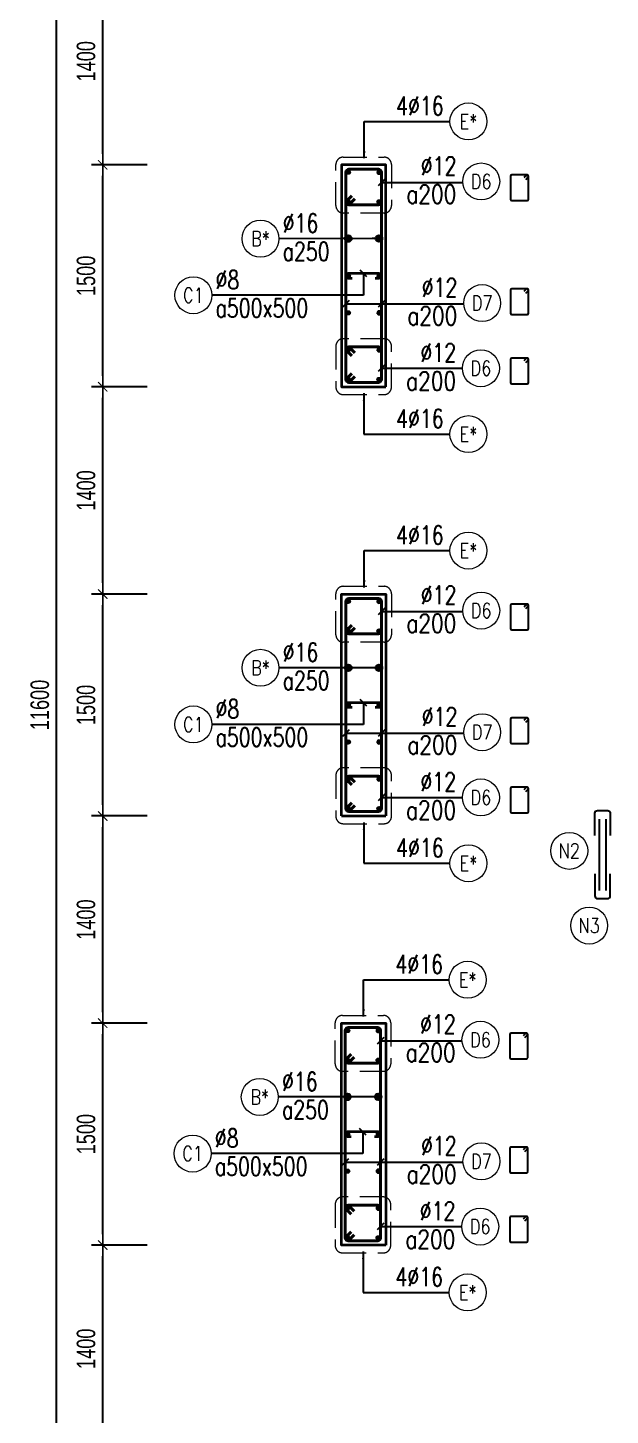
# Model space of a CAD drawing. Header units: millimetres. Extents: x 738475 to 1279438, y -34239 to 156422.
# Drawn here: x 1105555 to 1109495, y 98999 to 108375 of the extents above; entities that cross this region are included whole.
import ezdxf
from ezdxf.enums import TextEntityAlignment as Align

# ---------------------------------------------------------------- set-up
doc = ezdxf.new("R2010")
doc.units = ezdxf.units.MM
doc.header["$MEASUREMENT"] = 0
doc.linetypes.add('HIDDEN', pattern=[9.525, 6.35, -3.175])
doc.linetypes.add('HIDDEN2', pattern=[4.7625, 3.175, -1.5875])
doc.layers.get('0').update_dxf_attribs({"lineweight": 20})
doc.layers.get('Defpoints').update_dxf_attribs({"color": 151, "lineweight": 9})
doc.layers.add('Hidden', color=9, linetype='HIDDEN')
doc.layers.add('Ligature', color=1, linetype='Continuous')
for name, color, linetype, lineweight in [('KC-LEADER', 153, 'Continuous', 18), ('KC-THEP', 6, 'Continuous', 40), ('NDC_S_DIM', 1, 'Continuous', 15), ('NDC_S_HIDDEN', 8, 'HIDDEN2', 13), ('NDC_S_LEADER', 1, 'Continuous', 15), ('NDC_S_REBAR', 4, 'Continuous', 35), ('NDC_S_STIRRUP', 4, 'Continuous', 40), ('NDC_S_VN TEXT', 7, 'Continuous', 20), ('NDC_S_WALL', 6, 'Continuous', 35), ('OF_Core wall_1.2(B1-19F)$0$NDC_S_WALL', 6, 'Continuous', 35)]:
    doc.layers.add(name, color=color, linetype=linetype, lineweight=lineweight)
doc.styles.add('NDC_ARIAL', font='arial.ttf', dxfattribs={"width": 0.85})
doc.styles.add('NDC_DIM', font='', dxfattribs={"width": 0.75})
doc.styles.add('NDC_EN TXT', font='romans.shx', dxfattribs={"width": 0.8})
doc.styles.get('NDC_DIM').set_extended_font_data('Dotum')
doc.dimstyles.new('NDC_1-50', dxfattribs={"dimscale": 50, "dimtxt": 2.5, "dimasz": 1, "dimexe": 1.5, "dimexo": 0, "dimgap": 0.8, "dimtad": 1, "dimdec": 0, "dimdsep": 46, "dimtxsty": 'NDC_ARIAL', "dimblk": 'DIMMARK', "dimcen": 49999.938995, "dimdle": 1.5, "dimclrd": 1, "dimclre": 1, "dimclrt": 3, "dimadec": 0, "dimazin": 0, "dimtfac": 1, "dimtdec": 0, "dimtix": 1, "dimtmove": 2, "dimatfit": 3, "dimfxl": 1, "dimarcsym": 0})
doc.dimstyles.new('NDC_dim_30', dxfattribs={"dimscale": 30, "dimtxt": 2.5, "dimasz": 1.5, "dimexe": 1.5, "dimexo": 2.5, "dimgap": 1, "dimtad": 1, "dimdec": 0, "dimzin": 0, "dimdsep": 46, "dimtxsty": 'NDC_DIM', "dimblk": 'DIMMARK', "dimcen": 0.09, "dimdle": 1.2, "dimclrd": 1, "dimclre": 1, "dimclrt": 3, "dimadec": 0, "dimazin": 0, "dimtfac": 1, "dimtdec": 0, "dimtix": 1, "dimtofl": 0, "dimtmove": 0, "dimatfit": 3, "dimfxl": 6, "dimfxlon": 1, "dimtolj": 1, "dimtzin": 0, "dimarcsym": 0})
doc.dimstyles.new('NDC_dim_50', dxfattribs={"dimscale": 50, "dimtxt": 2.5, "dimasz": 1.5, "dimexe": 1.5, "dimexo": 2.5, "dimgap": 1, "dimtad": 1, "dimdec": 0, "dimzin": 0, "dimdsep": 46, "dimtxsty": 'NDC_DIM', "dimblk": 'DIMMARK', "dimcen": 0.09, "dimdle": 1.2, "dimclrd": 1, "dimclre": 1, "dimclrt": 3, "dimadec": 0, "dimazin": 0, "dimtfac": 1, "dimtdec": 0, "dimtix": 1, "dimtofl": 0, "dimtmove": 0, "dimatfit": 3, "dimfxl": 6, "dimfxlon": 1, "dimtolj": 1, "dimtzin": 0, "dimarcsym": 0})

# ---------------------------------------------------------------- blocks, each defined once
blk = doc.blocks.new('A$C7BC65A55')
at = {"layer": 'Ligature'}
for p, q in [((-15.2, 372, 0), (-15.2, 38.5, 0)), ((15.2, 372, 0), (15.2, 38.5, 0))]:
    blk.add_line(p, q, dxfattribs=at)
for points in [[(-36.2, 296.5), (-36.2, 400.9, -0.414214), (-24, 413.1), (24, 413.1, -0.414214), (36.2, 400.9), (36.2, 296.5)], [(-36.2, 116.5), (-36.2, 12.2, 0.414214), (-24, 0), (24, 0, 0.414214), (36.2, 12.2), (36.2, 116.5)]]:
    blk.add_lwpolyline(points, format="xyb", dxfattribs=at)
blk = doc.blocks.new('THEP')
at = {"layer": 'KC-LEADER', "color": 6}
blk.add_circle((0, 0), 14, dxfattribs=at)
at = {"layer": 'KC-THEP'}
for p, q in [((-14, 0), (14, 0)), ((9.9, 9.9), (-9.9, -9.9)), ((-9.9, 9.9), (9.9, -9.9)), ((0, 14), (0, -14))]:
    blk.add_line(p, q, dxfattribs=at)
blk = doc.blocks.new('DIMMARK')
at = {"layer": 'NDC_S_DIM', "color": 1}
blk.add_line((-1.5, 0), (1, 0), dxfattribs=at)
at = {"layer": 'NDC_S_DIM', "color": 2, "const_width": 0.1}
blk.add_lwpolyline([(-0.42, -0.42), (0.42, 0.42)], dxfattribs=at)
blk = doc.blocks.new('*U9')
blk.add_circle((2.5, 0), 2.5)
at = {"layer": 'NDC_S_VN TEXT', "color": 3, "style": 'NDC_EN TXT', "width": 0.75}
blk.add_attdef('DK2', text='', height=2.5, dxfattribs=at).set_placement((-0.85, 0.85), align=Align.RIGHT)
at = {"layer": 'NDC_S_VN TEXT', "color": 7, "style": 'NDC_EN TXT', "width": 0.8}
blk.add_attdef('SH3', text='', height=2, dxfattribs=at).set_placement((2.5, 0), align=Align.MIDDLE)
blk = doc.blocks.new('*U10')
blk.add_circle((2.5, 0), 2.5)
at = {"layer": 'NDC_S_VN TEXT', "color": 3, "style": 'NDC_EN TXT'}
for tag, width, p in [('DK2', 0.75, (-0.85, 0.85)), ('KC2', 0.8, (-0.85, -2.97))]:
    blk.add_attdef(tag, text='', height=2.5, dxfattribs=dict(at, width=width)).set_placement(p, align=Align.RIGHT)
at = {"layer": 'NDC_S_VN TEXT', "color": 7, "style": 'NDC_EN TXT', "width": 0.8}
blk.add_attdef('SH3', text='', height=2, dxfattribs=at).set_placement((2.5, 0), align=Align.MIDDLE)
blk = doc.blocks.new('*U11')
blk.add_circle((-2.5, 0), 2.5)
at = {"layer": 'NDC_S_VN TEXT', "color": 3, "style": 'NDC_EN TXT', "width": 0.75}
for tag, p in [('DK1', (0.5, 0.85)), ('KC1', (0.5, -2.97))]:
    blk.add_attdef(tag, p, '', height=2.5, dxfattribs=at)
at = {"layer": 'NDC_S_VN TEXT', "color": 7, "style": 'NDC_EN TXT', "width": 0.8}
blk.add_attdef('SH2', text='', height=2, dxfattribs=at).set_placement((-2.5, 0), align=Align.MIDDLE)
blk = doc.blocks.new('*D1441')
at = {"layer": 'Defpoints', "color": 0, "ltscale": 200, "transparency": 16777216}
for p in [(1105749.5, 109598.4), (1107790.6, 109598.4), (1107790.7, 97998.6)]:
    blk.add_point(p, dxfattribs=at)
at = {"layer": 'NDC_S_DIM', "color": 1, "lineweight": -2, "ltscale": 200, "transparency": 16777216}
for p, q in [((1106049.5, 109598.4), (1105674.5, 109598.4)), ((1105749.5, 98073.6), (1105749.5, 109523.4)), ((1106049.5, 97998.6), (1105674.5, 97998.6))]:
    blk.add_line(p, q, dxfattribs=at)
at = {"layer": 'NDC_S_DIM', "color": 1, "lineweight": -2, "ltscale": 200, "transparency": 16777216, "xscale": 75, "yscale": 75, "zscale": 75}
for p, rotation in [((1105749.5, 109598.4), 90), ((1105749.5, 97998.6), 270)]:
    blk.add_blockref('DIMMARK', p, dxfattribs=dict(at, rotation=rotation))
at = {"layer": 'NDC_S_DIM', "color": 3, "ltscale": 200, "transparency": 16777216, "insert": (1105637, 103798.5), "char_height": 125, "attachment_point": 5, "rotation": 90, "style": 'NDC_DIM'}
blk.add_mtext('\\A1;11600', dxfattribs=at)
blk = doc.blocks.new('*D1463')
at = {"layer": 'Defpoints', "color": 0, "ltscale": 200, "transparency": 16777216}
for p in [(1106062.1, 100148.4), (1107732.8, 100148.4), (1107976.7, 98748.4)]:
    blk.add_point(p, dxfattribs=at)
at = {"layer": 'NDC_S_DIM', "color": 1, "lineweight": -2, "ltscale": 200, "transparency": 16777216}
for p, q in [((1106362.1, 100148.4), (1105987.1, 100148.4)), ((1106062.1, 98823.4), (1106062.1, 100073.4)), ((1106362.1, 98748.4), (1105987.1, 98748.4))]:
    blk.add_line(p, q, dxfattribs=at)
at = {"layer": 'NDC_S_DIM', "color": 1, "lineweight": -2, "ltscale": 200, "transparency": 16777216, "xscale": 75, "yscale": 75, "zscale": 75}
for p, rotation in [((1106062.1, 100148.4), 90), ((1106062.1, 98748.4), 270)]:
    blk.add_blockref('DIMMARK', p, dxfattribs=dict(at, rotation=rotation))
at = {"layer": 'NDC_S_DIM', "color": 3, "ltscale": 200, "transparency": 16777216, "insert": (1105949.6, 99448.4), "char_height": 125, "attachment_point": 5, "rotation": 90, "style": 'NDC_DIM'}
blk.add_mtext('\\A1;1400', dxfattribs=at)
blk = doc.blocks.new('*D1464')
at = {"layer": 'Defpoints', "color": 0, "ltscale": 200, "transparency": 16777216}
for p in [(1106062.1, 101648.4), (1107826.7, 101648.4), (1107732.8, 100148.4)]:
    blk.add_point(p, dxfattribs=at)
at = {"layer": 'NDC_S_DIM', "color": 1, "lineweight": -2, "ltscale": 200, "transparency": 16777216}
for p, q in [((1106362.1, 101648.4), (1105987.1, 101648.4)), ((1106062.1, 100223.4), (1106062.1, 101573.4)), ((1106362.1, 100148.4), (1105987.1, 100148.4))]:
    blk.add_line(p, q, dxfattribs=at)
at = {"layer": 'NDC_S_DIM', "color": 1, "lineweight": -2, "ltscale": 200, "transparency": 16777216, "xscale": 75, "yscale": 75, "zscale": 75}
for p, rotation in [((1106062.1, 101648.4), 90), ((1106062.1, 100148.4), 270)]:
    blk.add_blockref('DIMMARK', p, dxfattribs=dict(at, rotation=rotation))
at = {"layer": 'NDC_S_DIM', "color": 3, "ltscale": 200, "transparency": 16777216, "insert": (1105949.6, 100898.4), "char_height": 125, "attachment_point": 5, "rotation": 90, "style": 'NDC_DIM'}
blk.add_mtext('\\A1;1500', dxfattribs=at)
blk = doc.blocks.new('*D1465')
at = {"layer": 'Defpoints', "color": 0, "ltscale": 200, "transparency": 16777216}
for p in [(1106062.1, 103048.4), (1107826.7, 103048.4), (1107826.7, 101648.4)]:
    blk.add_point(p, dxfattribs=at)
at = {"layer": 'NDC_S_DIM', "color": 1, "lineweight": -2, "ltscale": 200, "transparency": 16777216}
for p, q in [((1106362.1, 103048.4), (1105987.1, 103048.4)), ((1106062.1, 101723.4), (1106062.1, 102973.4)), ((1106362.1, 101648.4), (1105987.1, 101648.4))]:
    blk.add_line(p, q, dxfattribs=at)
at = {"layer": 'NDC_S_DIM', "color": 1, "lineweight": -2, "ltscale": 200, "transparency": 16777216, "xscale": 75, "yscale": 75, "zscale": 75}
for p, rotation in [((1106062.1, 103048.4), 90), ((1106062.1, 101648.4), 270)]:
    blk.add_blockref('DIMMARK', p, dxfattribs=dict(at, rotation=rotation))
at = {"layer": 'NDC_S_DIM', "color": 3, "ltscale": 200, "transparency": 16777216, "insert": (1105949.6, 102348.4), "char_height": 125, "attachment_point": 5, "rotation": 90, "style": 'NDC_DIM'}
blk.add_mtext('\\A1;1400', dxfattribs=at)
blk = doc.blocks.new('*D1466')
at = {"layer": 'Defpoints', "color": 0, "ltscale": 200, "transparency": 16777216}
for p in [(1106062.1, 104548.4), (1107826.7, 104548.4), (1107826.7, 103048.4)]:
    blk.add_point(p, dxfattribs=at)
at = {"layer": 'NDC_S_DIM', "color": 1, "lineweight": -2, "ltscale": 200, "transparency": 16777216}
for p, q in [((1106362.1, 104548.4), (1105987.1, 104548.4)), ((1106062.1, 103123.4), (1106062.1, 104473.4)), ((1106362.1, 103048.4), (1105987.1, 103048.4))]:
    blk.add_line(p, q, dxfattribs=at)
at = {"layer": 'NDC_S_DIM', "color": 1, "lineweight": -2, "ltscale": 200, "transparency": 16777216, "xscale": 75, "yscale": 75, "zscale": 75}
for p, rotation in [((1106062.1, 104548.4), 90), ((1106062.1, 103048.4), 270)]:
    blk.add_blockref('DIMMARK', p, dxfattribs=dict(at, rotation=rotation))
at = {"layer": 'NDC_S_DIM', "color": 3, "ltscale": 200, "transparency": 16777216, "insert": (1105949.6, 103798.4), "char_height": 125, "attachment_point": 5, "rotation": 90, "style": 'NDC_DIM'}
blk.add_mtext('\\A1;1500', dxfattribs=at)
blk = doc.blocks.new('*D1467')
at = {"layer": 'Defpoints', "color": 0, "ltscale": 200, "transparency": 16777216}
for p in [(1106062.1, 105948.4), (1107826.7, 105948.4), (1107826.7, 104548.4)]:
    blk.add_point(p, dxfattribs=at)
at = {"layer": 'NDC_S_DIM', "color": 1, "lineweight": -2, "ltscale": 200, "transparency": 16777216}
for p, q in [((1106362.1, 105948.4), (1105987.1, 105948.4)), ((1106062.1, 104623.4), (1106062.1, 105873.4)), ((1106362.1, 104548.4), (1105987.1, 104548.4))]:
    blk.add_line(p, q, dxfattribs=at)
at = {"layer": 'NDC_S_DIM', "color": 1, "lineweight": -2, "ltscale": 200, "transparency": 16777216, "xscale": 75, "yscale": 75, "zscale": 75}
for p, rotation in [((1106062.1, 105948.4), 90), ((1106062.1, 104548.4), 270)]:
    blk.add_blockref('DIMMARK', p, dxfattribs=dict(at, rotation=rotation))
at = {"layer": 'NDC_S_DIM', "color": 3, "ltscale": 200, "transparency": 16777216, "insert": (1105949.6, 105248.4), "char_height": 125, "attachment_point": 5, "rotation": 90, "style": 'NDC_DIM'}
blk.add_mtext('\\A1;1400', dxfattribs=at)
blk = doc.blocks.new('*D1468')
at = {"layer": 'Defpoints', "color": 0, "ltscale": 200, "transparency": 16777216}
for p in [(1106062.1, 107448.4), (1107826.7, 107448.4), (1107826.7, 105948.4)]:
    blk.add_point(p, dxfattribs=at)
at = {"layer": 'NDC_S_DIM', "color": 1, "lineweight": -2, "ltscale": 200, "transparency": 16777216}
for p, q in [((1106362.1, 107448.4), (1105987.1, 107448.4)), ((1106062.1, 106023.4), (1106062.1, 107373.4)), ((1106362.1, 105948.4), (1105987.1, 105948.4))]:
    blk.add_line(p, q, dxfattribs=at)
at = {"layer": 'NDC_S_DIM', "color": 1, "lineweight": -2, "ltscale": 200, "transparency": 16777216, "xscale": 75, "yscale": 75, "zscale": 75}
for p, rotation in [((1106062.1, 107448.4), 90), ((1106062.1, 105948.4), 270)]:
    blk.add_blockref('DIMMARK', p, dxfattribs=dict(at, rotation=rotation))
at = {"layer": 'NDC_S_DIM', "color": 3, "ltscale": 200, "transparency": 16777216, "insert": (1105949.6, 106698.4), "char_height": 125, "attachment_point": 5, "rotation": 90, "style": 'NDC_DIM'}
blk.add_mtext('\\A1;1500', dxfattribs=at)
blk = doc.blocks.new('*D1469')
at = {"layer": 'Defpoints', "color": 0, "ltscale": 200, "transparency": 16777216}
for p in [(1106062.1, 108848.4), (1107826.7, 108848.4), (1107826.7, 107448.4)]:
    blk.add_point(p, dxfattribs=at)
at = {"layer": 'NDC_S_DIM', "color": 1, "lineweight": -2, "ltscale": 200, "transparency": 16777216}
for p, q in [((1106362.1, 108848.4), (1105987.1, 108848.4)), ((1106062.1, 107523.4), (1106062.1, 108773.4)), ((1106362.1, 107448.4), (1105987.1, 107448.4))]:
    blk.add_line(p, q, dxfattribs=at)
at = {"layer": 'NDC_S_DIM', "color": 1, "lineweight": -2, "ltscale": 200, "transparency": 16777216, "xscale": 75, "yscale": 75, "zscale": 75}
for p, rotation in [((1106062.1, 108848.4), 90), ((1106062.1, 107448.4), 270)]:
    blk.add_blockref('DIMMARK', p, dxfattribs=dict(at, rotation=rotation))
at = {"layer": 'NDC_S_DIM', "color": 3, "ltscale": 200, "transparency": 16777216, "insert": (1105949.6, 108148.4), "char_height": 125, "attachment_point": 5, "rotation": 90, "style": 'NDC_DIM'}
blk.add_mtext('\\A1;1400', dxfattribs=at)

msp = doc.modelspace()

# ---------------------------------------------------------------- linework, layer by layer
for centre in [(1109217.625, 102812.716), (1109352.073, 102307.713)]:
    msp.add_circle(centre, 125)
at = {"layer": 'Ligature'}
for points in [[(1108922.757, 107350.572), (1108938.722, 107366.538, 0.66817864), (1108932.949, 107380.476), (1108828.32, 107380.476, 0.41421356), (1108820.155, 107372.311), (1108820.155, 107215.203, 0.41421356), (1108828.32, 107207.039), (1108932.949, 107207.039, 0.41421356), (1108941.114, 107215.203), (1108941.114, 107372.311, 0.66817864), (1108927.176, 107378.084), (1108911.21, 107362.118)], [(1108922.728, 106581.423), (1108938.694, 106597.389, 0.66817864), (1108932.921, 106611.327), (1108828.292, 106611.327, 0.41421356), (1108820.127, 106603.162), (1108820.127, 106446.055, 0.41421356), (1108828.292, 106437.89), (1108932.921, 106437.89, 0.41421356), (1108941.086, 106446.055), (1108941.086, 106603.162, 0.66817864), (1108927.148, 106608.936), (1108911.182, 106592.97)], [(1108922.728, 106112.847), (1108938.694, 106128.813, 0.66817864), (1108932.921, 106142.751), (1108828.292, 106142.751, 0.41421356), (1108820.127, 106134.586), (1108820.127, 105977.479, 0.41421356), (1108828.292, 105969.314), (1108932.921, 105969.314, 0.41421356), (1108941.086, 105977.479), (1108941.086, 106134.586, 0.66817864), (1108927.148, 106140.36), (1108911.182, 106124.394)], [(1108922.757, 104450.572), (1108938.722, 104466.538, 0.66817864), (1108932.949, 104480.476), (1108828.32, 104480.476, 0.41421356), (1108820.155, 104472.311), (1108820.155, 104315.203, 0.41421356), (1108828.32, 104307.039), (1108932.949, 104307.039, 0.41421356), (1108941.114, 104315.203), (1108941.114, 104472.311, 0.66817864), (1108927.176, 104478.084), (1108911.21, 104462.118)], [(1108922.728, 103681.423), (1108938.694, 103697.389, 0.66817864), (1108932.921, 103711.327), (1108828.292, 103711.327, 0.41421356), (1108820.127, 103703.162), (1108820.127, 103546.055, 0.41421356), (1108828.292, 103537.89), (1108932.921, 103537.89, 0.41421356), (1108941.086, 103546.055), (1108941.086, 103703.162, 0.66817864), (1108927.148, 103708.936), (1108911.182, 103692.97)], [(1108922.728, 103212.847), (1108938.694, 103228.813, 0.66817864), (1108932.921, 103242.751), (1108828.292, 103242.751, 0.41421356), (1108820.127, 103234.586), (1108820.127, 103077.479, 0.41421356), (1108828.292, 103069.314), (1108932.921, 103069.314, 0.41421356), (1108941.086, 103077.479), (1108941.086, 103234.586, 0.66817864), (1108927.148, 103240.36), (1108911.182, 103224.394)], [(1108917.898, 101550.572), (1108933.863, 101566.538, 0.66817864), (1108928.09, 101580.476), (1108823.461, 101580.476, 0.41421356), (1108815.296, 101572.311), (1108815.296, 101415.203, 0.41421356), (1108823.461, 101407.039), (1108928.09, 101407.039, 0.41421356), (1108936.255, 101415.203), (1108936.255, 101572.311, 0.66817864), (1108922.317, 101578.084), (1108906.351, 101562.119)], [(1108917.869, 100781.423), (1108933.835, 100797.389, 0.66817864), (1108928.062, 100811.327), (1108823.433, 100811.327, 0.41421356), (1108815.268, 100803.162), (1108815.268, 100646.055, 0.41421356), (1108823.433, 100637.89), (1108928.062, 100637.89, 0.41421356), (1108936.227, 100646.055), (1108936.227, 100803.162, 0.66817864), (1108922.289, 100808.936), (1108906.323, 100792.97)], [(1108917.869, 100312.847), (1108933.835, 100328.813, 0.66817864), (1108928.062, 100342.751), (1108823.433, 100342.751, 0.41421356), (1108815.268, 100334.586), (1108815.268, 100177.479, 0.41421356), (1108823.433, 100169.314), (1108928.062, 100169.314, 0.41421356), (1108936.227, 100177.479), (1108936.227, 100334.586, 0.66817864), (1108922.289, 100340.36), (1108906.323, 100324.394)]]:
    msp.add_lwpolyline(points, format="xyb", dxfattribs=at)
at = {"layer": 'NDC_S_HIDDEN', "ltscale": 50}
for points in [[(1107689.087, 107500.423), (1107964.93, 107500.423, -0.41421356), (1108014.93, 107450.423), (1108014.93, 107172.873, -0.41421356), (1107964.93, 107122.873), (1107689.087, 107122.873, -0.41421356), (1107639.087, 107172.873), (1107639.087, 107450.423, -0.41421356)], [(1107689.087, 105896.304), (1107964.93, 105896.304, 0.41421356), (1108014.93, 105946.304), (1108014.93, 106223.853, 0.41421356), (1107964.93, 106273.853), (1107689.087, 106273.853, 0.41421356), (1107639.087, 106223.853), (1107639.087, 105946.304, 0.41421356)], [(1107689.087, 104600.423), (1107964.93, 104600.423, -0.41421356), (1108014.93, 104550.423), (1108014.93, 104272.873, -0.41421356), (1107964.93, 104222.873), (1107689.087, 104222.873, -0.41421356), (1107639.087, 104272.873), (1107639.087, 104550.423, -0.41421356)], [(1107689.087, 102996.304), (1107964.93, 102996.304, 0.41421356), (1108014.93, 103046.304), (1108014.93, 103323.853, 0.41421356), (1107964.93, 103373.853), (1107689.087, 103373.853, 0.41421356), (1107639.087, 103323.853), (1107639.087, 103046.304, 0.41421356)], [(1107684.228, 101700.423), (1107960.071, 101700.423, -0.41421356), (1108010.071, 101650.423), (1108010.071, 101372.873, -0.41421356), (1107960.071, 101322.873), (1107684.228, 101322.873, -0.41421356), (1107634.228, 101372.873), (1107634.228, 101650.423, -0.41421356)], [(1107684.228, 100096.304), (1107960.071, 100096.304, 0.41421356), (1108010.071, 100146.304), (1108010.071, 100423.853, 0.41421356), (1107960.071, 100473.853), (1107684.228, 100473.853, 0.41421356), (1107634.228, 100423.853), (1107634.228, 100146.304, 0.41421356)]]:
    msp.add_lwpolyline(points, format="xyb", close=True, dxfattribs=at)
at = {"layer": 'NDC_S_REBAR'}
for points in [[(1107905.236, 106683.363), (1107930.236, 106683.363, 1), (1107930.236, 106713.363), (1107723.212, 106713.363, 1), (1107723.212, 106683.363), (1107748.212, 106683.363)], [(1107905.236, 103783.363), (1107930.236, 103783.363, 1), (1107930.236, 103813.363), (1107723.212, 103813.363, 1), (1107723.212, 103783.363), (1107748.212, 103783.363)], [(1107900.377, 100883.363), (1107925.377, 100883.363, 1), (1107925.377, 100913.363), (1107718.353, 100913.363, 1), (1107718.353, 100883.363), (1107743.353, 100883.363)]]:
    msp.add_lwpolyline(points, format="xyb", dxfattribs=at)
at = {"layer": 'NDC_S_STIRRUP'}
for points in [[(1107746.724, 106038.363), (1107706.724, 105998.363, 0.41421356), (1107726.724, 105978.363), (1107926.724, 105978.363, 0.41421356), (1107946.724, 105998.363), (1107946.724, 107398.363, 0.41421356), (1107926.724, 107418.363), (1107726.724, 107418.363, 0.41421356), (1107706.724, 107398.363), (1107706.724, 105998.363, 0.41421356), (1107726.724, 105978.363), (1107766.724, 106018.363)], [(1107746.724, 107238.9), (1107706.724, 107198.9, 0.41421356), (1107726.724, 107178.9), (1107926.724, 107178.9, 0.41421356), (1107946.724, 107198.9), (1107946.724, 107398.363, 0.41421356), (1107926.724, 107418.363), (1107726.724, 107418.363, 0.41421356), (1107706.724, 107398.363), (1107706.724, 107198.9, 0.41421356), (1107726.724, 107178.9), (1107766.724, 107218.9)], [(1107746.724, 106157.826), (1107706.724, 106197.826, -0.41421356), (1107726.724, 106217.826), (1107926.724, 106217.826, -0.41421356), (1107946.724, 106197.826), (1107946.724, 105998.363, -0.41421356), (1107926.724, 105978.363), (1107726.724, 105978.363, -0.41421356), (1107706.724, 105998.363), (1107706.724, 106197.826, -0.41421356), (1107726.724, 106217.826), (1107766.724, 106177.826)], [(1107746.724, 103138.363), (1107706.724, 103098.363, 0.41421356), (1107726.724, 103078.363), (1107926.724, 103078.363, 0.41421356), (1107946.724, 103098.363), (1107946.724, 104498.363, 0.41421356), (1107926.724, 104518.363), (1107726.724, 104518.363, 0.41421356), (1107706.724, 104498.363), (1107706.724, 103098.363, 0.41421356), (1107726.724, 103078.363), (1107766.724, 103118.363)], [(1107746.724, 104338.9), (1107706.724, 104298.9, 0.41421356), (1107726.724, 104278.9), (1107926.724, 104278.9, 0.41421356), (1107946.724, 104298.9), (1107946.724, 104498.363, 0.41421356), (1107926.724, 104518.363), (1107726.724, 104518.363, 0.41421356), (1107706.724, 104498.363), (1107706.724, 104298.9, 0.41421356), (1107726.724, 104278.9), (1107766.724, 104318.9)], [(1107746.724, 103257.826), (1107706.724, 103297.826, -0.41421356), (1107726.724, 103317.826), (1107926.724, 103317.826, -0.41421356), (1107946.724, 103297.826), (1107946.724, 103098.363, -0.41421356), (1107926.724, 103078.363), (1107726.724, 103078.363, -0.41421356), (1107706.724, 103098.363), (1107706.724, 103297.826, -0.41421356), (1107726.724, 103317.826), (1107766.724, 103277.826)], [(1107741.865, 100238.363), (1107701.865, 100198.363, 0.41421356), (1107721.865, 100178.363), (1107921.865, 100178.363, 0.41421356), (1107941.865, 100198.363), (1107941.865, 101598.363, 0.41421356), (1107921.865, 101618.363), (1107721.865, 101618.363, 0.41421356), (1107701.865, 101598.363), (1107701.865, 100198.363, 0.41421356), (1107721.865, 100178.363), (1107761.865, 100218.363)], [(1107741.865, 101438.9), (1107701.865, 101398.9, 0.41421356), (1107721.865, 101378.9), (1107921.865, 101378.9, 0.41421356), (1107941.865, 101398.9), (1107941.865, 101598.363, 0.41421356), (1107921.865, 101618.363), (1107721.865, 101618.363, 0.41421356), (1107701.865, 101598.363), (1107701.865, 101398.9, 0.41421356), (1107721.865, 101378.9), (1107761.865, 101418.9)], [(1107741.865, 100357.826), (1107701.865, 100397.826, -0.41421356), (1107721.865, 100417.826), (1107921.865, 100417.826, -0.41421356), (1107941.865, 100397.826), (1107941.865, 100198.363, -0.41421356), (1107921.865, 100178.363), (1107721.865, 100178.363, -0.41421356), (1107701.865, 100198.363), (1107701.865, 100397.826, -0.41421356), (1107721.865, 100417.826), (1107761.865, 100377.826)]]:
    msp.add_lwpolyline(points, format="xyb", dxfattribs=at)
at = {"layer": 'NDC_S_WALL'}
for p, q in [((1107676.724, 105948.363), (1107976.724, 105948.363)), ((1107676.724, 103048.363), (1107976.724, 103048.363))]:
    msp.add_line(p, q, dxfattribs=at)
for points in [[(1107976.724, 105948.363), (1107976.724, 107448.363), (1107676.724, 107448.363), (1107676.724, 105948.363), (1107976.724, 105948.363)], [(1107676.724, 103048.363), (1107676.724, 104548.363), (1107976.724, 104548.363), (1107976.724, 103048.363)], [(1107676.724, 103048.363), (1107976.724, 103048.363)], [(1107976.724, 100148.363), (1107676.724, 100148.363), (1107676.724, 101648.363), (1107976.724, 101648.363), (1107976.724, 100148.363)]]:
    msp.add_lwpolyline(points, dxfattribs=at)
at = {"layer": 'OF_Core wall_1.2(B1-19F)$0$NDC_S_WALL', "ltscale": 200}
msp.add_lwpolyline([(1107976.724, 103048.363, 0, 0, 0), (1107676.724, 103048.363, 0, 0, 0), (1107676.724, 104548.363, 0.5, 0.5, 0), (1107676.724, 104548.363, 0, 0, 0), (1107976.724, 104548.363, 0, 0, 0), (1107976.724, 103048.363, 0, 0, 0)], format="xyseb", dxfattribs=at)

# ---------------------------------------------------------------- block references
at = {"layer": 'Hidden', "xscale": 1.44, "yscale": 1.44, "zscale": 1.44}
msp.add_blockref('A$C7BC65A55', (1109442.705, 102490.435, 0.03), dxfattribs=at)
at = {"layer": 'KC-THEP'}
for p, rotation in [((1107723.212, 107398.363), 189.6685644363809), ((1107930.236, 107198.363), 9.668564436380926), ((1107723.212, 106948.363), 189.6685644363809), ((1107723.212, 106698.363), 189.6685644363809), ((1107723.212, 106448.363), 189.6685644363809), ((1107723.212, 106198.363), 189.6685644363809), ((1107930.236, 105998.363), 9.668564436380946), ((1107723.212, 104498.363), 189.6685644363809), ((1107930.236, 104298.363), 9.668564436380926), ((1107723.212, 104048.363), 189.6685644363809), ((1107723.212, 103798.363), 189.6685644363809), ((1107723.212, 103548.363), 189.6685644363809), ((1107723.212, 103298.363), 189.6685644363809), ((1107930.236, 103098.363), 9.668564436380946), ((1107718.353, 101598.363), 189.6685644363809), ((1107925.377, 101398.363), 9.668564436380926), ((1107718.353, 101148.363), 189.6685644363809), ((1107718.353, 100898.363), 189.6685644363809), ((1107718.353, 100648.363), 189.6685644363809), ((1107718.353, 100398.363), 189.6685644363809), ((1107925.377, 100198.363), 9.668564436380946)]:
    msp.add_blockref('THEP', p, dxfattribs=dict(at, rotation=rotation))
at = {"layer": 'KC-THEP', "xscale": -1}
for p, rotation in [((1107930.236, 107398.363), 170.331435563619), ((1107723.212, 107198.363), 350.3314355636191), ((1107930.236, 106948.363), 170.331435563619), ((1107930.236, 106698.363), 170.331435563619), ((1107930.236, 106448.363), 170.331435563619), ((1107930.236, 106198.363), 170.331435563619), ((1107723.212, 105998.363), 350.3314355636191), ((1107930.236, 104498.363), 170.331435563619), ((1107723.212, 104298.363), 350.3314355636191), ((1107930.236, 104048.363), 170.331435563619), ((1107930.236, 103798.363), 170.331435563619), ((1107930.236, 103548.363), 170.331435563619), ((1107930.236, 103298.363), 170.331435563619), ((1107723.212, 103098.363), 350.3314355636191), ((1107925.377, 101598.363), 170.331435563619), ((1107718.353, 101398.363), 350.3314355636191), ((1107925.377, 101148.363), 170.331435563619), ((1107925.377, 100898.363), 170.331435563619), ((1107925.377, 100648.363), 170.331435563619), ((1107925.377, 100398.363), 170.331435563619), ((1107718.353, 100198.363), 350.3314355636191)]:
    msp.add_blockref('THEP', p, dxfattribs=dict(at, rotation=rotation))
at = {"layer": 'NDC_S_VN TEXT', "xscale": 50, "yscale": 50, "zscale": 50}
for name, p, values in [('*U9', (1108410.576, 107741.904), {'SH3': 'E*', 'DK2': '4%%C16'}), ('*U10', (1108496.905, 107336.222), {'SH3': 'D6', 'DK2': '%%c12', 'KC2': 'a200'}), ('*U11', (1107254.265, 106949.603), {'SH2': 'B*', 'DK1': '%%C16', 'KC1': 'a250'}), ('*U11', (1106800.28, 106567.089), {'SH2': 'C1', 'DK1': '%%c8', 'KC1': 'a500x500'}), ('*U10', (1108503.399, 106514.506), {'SH3': 'D7', 'DK2': '%%c12', 'KC2': 'a200'}), ('*U10', (1108494.961, 106073.848), {'SH3': 'D6', 'DK2': '%%c12', 'KC2': 'a200'}), ('*U9', (1108410.576, 105628.834), {'SH3': 'E*', 'DK2': '4%%C16'}), ('*U9', (1108410.576, 104841.904), {'SH3': 'E*', 'DK2': '4%%C16'}), ('*U10', (1108496.905, 104436.222), {'SH3': 'D6', 'DK2': '%%c12', 'KC2': 'a200'}), ('*U11', (1107254.265, 104049.603), {'SH2': 'B*', 'DK1': '%%C16', 'KC1': 'a250'}), ('*U11', (1106800.28, 103667.089), {'SH2': 'C1', 'DK1': '%%c8', 'KC1': 'a500x500'}), ('*U10', (1108503.399, 103614.506), {'SH3': 'D7', 'DK2': '%%c12', 'KC2': 'a200'}), ('*U10', (1108494.961, 103173.848), {'SH3': 'D6', 'DK2': '%%c12', 'KC2': 'a200'}), ('*U9', (1108410.576, 102728.834), {'SH3': 'E*', 'DK2': '4%%C16'}), ('*U9', (1108405.717, 101941.904), {'SH3': 'E*', 'DK2': '4%%C16'}), ('*U10', (1108492.046, 101536.222), {'SH3': 'D6', 'DK2': '%%c12', 'KC2': 'a200'}), ('*U11', (1107249.406, 101149.603), {'SH2': 'B*', 'DK1': '%%C16', 'KC1': 'a250'}), ('*U11', (1106795.421, 100767.089), {'SH2': 'C1', 'DK1': '%%c8', 'KC1': 'a500x500'}), ('*U10', (1108498.54, 100714.507), {'SH3': 'D7', 'DK2': '%%c12', 'KC2': 'a200'}), ('*U10', (1108490.102, 100273.848), {'SH3': 'D6', 'DK2': '%%c12', 'KC2': 'a200'}), ('*U9', (1108405.717, 99828.834), {'SH3': 'E*', 'DK2': '4%%C16'})]:
    msp.add_blockref(name, p, dxfattribs=at).add_auto_attribs(values)

# ---------------------------------------------------------------- texts
at = {"layer": 'NDC_S_VN TEXT', "color": 7, "style": 'NDC_EN TXT', "width": 0.8}
for tag, p in [('N2', (1109217.625, 102812.716)), ('N3', (1109352.073, 102307.713))]:
    msp.add_attdef(tag, text='3', height=100, dxfattribs=at).set_placement(p, align=Align.MIDDLE)

# ---------------------------------------------------------------- dimensions: what is measured, and where the dimension line sits
at = {"layer": 'NDC_S_DIM', "ltscale": 200}
for base, p1, p2, picture, middle in [((1105749.544, 109598.363), (1107790.709, 97998.617), (1107790.611, 109598.363), '*D1441', (1105636.959, 103798.49)), ((1106062.14, 108848.363), (1107826.724, 107448.363), (1107826.724, 108848.363), '*D1469', (1105949.555, 108148.363)), ((1106062.14, 107448.363), (1107826.724, 105948.363), (1107826.724, 107448.363), '*D1468', (1105949.555, 106698.363)), ((1106062.14, 105948.363), (1107826.724, 104548.363), (1107826.724, 105948.363), '*D1467', (1105949.555, 105248.363)), ((1106062.14, 104548.363), (1107826.724, 103048.363), (1107826.724, 104548.363), '*D1466', (1105949.555, 103798.363)), ((1106062.14, 103048.363), (1107826.724, 101648.363), (1107826.724, 103048.363), '*D1465', (1105949.555, 102348.363)), ((1106062.14, 101648.363), (1107732.813, 100148.363), (1107826.724, 101648.363), '*D1464', (1105949.555, 100898.363)), ((1106062.14, 100148.363), (1107976.724, 98748.363), (1107732.813, 100148.363), '*D1463', (1105949.555, 99448.363))]:
    dim = msp.add_linear_dim(base=base, p1=p1, p2=p2, angle=90, dimstyle='NDC_dim_50', override={"dimtmove": 1}, dxfattribs=at)
    dim.commit()
    dim.dimension.update_dxf_attribs({"geometry": picture, "text_midpoint": middle})

# ---------------------------------------------------------------- leaders
at = {"layer": 'NDC_S_LEADER'}
for points, dimstyle, override in [([(1107831.266, 107493.043), (1107831.266, 107741.904), (1108412.846, 107741.904)], 'NDC_1-50', {"dimgap": 0.8, "dimtad": 0}), ([(1107946.724, 107329.919), (1108497.064, 107329.919)], 'NDC_dim_30', {"dimtad": 0, "dimldrblk": 'Oblique'}), ([(1107930.53, 106950.091), (1107254.265, 106949.603)], 'NDC_dim_30', {"dimtad": 0, "dimldrblk": 'Origin'}), ([(1107722.965, 106949.813), (1107254.265, 106949.603)], 'NDC_dim_30', {"dimtad": 0, "dimldrblk": 'Origin'}), ([(1107826.724, 106713.363), (1107826.724, 106567.374), (1106800.28, 106567.12)], 'NDC_dim_30', {"dimtad": 0, "dimldrblk": 'Oblique'}), ([(1107706.724, 106508.203), (1108503.558, 106508.203)], 'NDC_dim_30', {"dimtad": 0, "dimldrblk": 'Oblique'}), ([(1107946.724, 106508.203), (1108503.558, 106508.203)], 'NDC_dim_30', {"dimtad": 0, "dimldrblk": 'Oblique'}), ([(1107946.696, 106073.848), (1108497.035, 106073.848)], 'NDC_dim_30', {"dimtad": 0, "dimldrblk": 'Oblique'}), ([(1107828.835, 105904.884), (1107828.835, 105628.834), (1108410.414, 105628.834)], 'NDC_1-50', {"dimgap": 0.8, "dimtad": 0}), ([(1107831.266, 104593.043), (1107831.266, 104841.904), (1108412.846, 104841.904)], 'NDC_1-50', {"dimgap": 0.8, "dimtad": 0}), ([(1107946.724, 104429.919), (1108497.064, 104429.919)], 'NDC_dim_30', {"dimtad": 0, "dimldrblk": 'Oblique'}), ([(1107930.53, 104050.091), (1107254.265, 104049.603)], 'NDC_dim_30', {"dimtad": 0, "dimldrblk": 'Origin'}), ([(1107722.965, 104049.813), (1107254.265, 104049.603)], 'NDC_dim_30', {"dimtad": 0, "dimldrblk": 'Origin'}), ([(1107826.724, 103813.363), (1107826.724, 103667.374), (1106800.28, 103667.12)], 'NDC_dim_30', {"dimtad": 0, "dimldrblk": 'Oblique'}), ([(1107706.724, 103608.203), (1108503.558, 103608.203)], 'NDC_dim_30', {"dimtad": 0, "dimldrblk": 'Oblique'}), ([(1107946.724, 103608.203), (1108503.558, 103608.203)], 'NDC_dim_30', {"dimtad": 0, "dimldrblk": 'Oblique'}), ([(1107946.696, 103173.848), (1108497.035, 103173.848)], 'NDC_dim_30', {"dimtad": 0, "dimldrblk": 'Oblique'}), ([(1107828.835, 103004.884), (1107828.835, 102728.834), (1108410.414, 102728.834)], 'NDC_1-50', {"dimgap": 0.8, "dimtad": 0}), ([(1107826.407, 101693.044), (1107826.407, 101941.904), (1108407.987, 101941.904)], 'NDC_1-50', {"dimgap": 0.8, "dimtad": 0}), ([(1107941.865, 101529.919), (1108492.205, 101529.919)], 'NDC_dim_30', {"dimtad": 0, "dimldrblk": 'Oblique'}), ([(1107925.671, 101150.091), (1107249.406, 101149.603)], 'NDC_dim_30', {"dimtad": 0, "dimldrblk": 'Origin'}), ([(1107718.106, 101149.813), (1107249.406, 101149.603)], 'NDC_dim_30', {"dimtad": 0, "dimldrblk": 'Origin'}), ([(1107821.865, 100913.363), (1107821.865, 100767.375), (1106795.421, 100767.12)], 'NDC_dim_30', {"dimtad": 0, "dimldrblk": 'Oblique'}), ([(1107701.865, 100708.203), (1108498.699, 100708.203)], 'NDC_dim_30', {"dimtad": 0, "dimldrblk": 'Oblique'}), ([(1107941.865, 100708.203), (1108498.699, 100708.203)], 'NDC_dim_30', {"dimtad": 0, "dimldrblk": 'Oblique'}), ([(1107941.837, 100273.848), (1108492.176, 100273.848)], 'NDC_dim_30', {"dimtad": 0, "dimldrblk": 'Oblique'}), ([(1107823.976, 100104.884), (1107823.976, 99828.834), (1108405.555, 99828.834)], 'NDC_1-50', {"dimgap": 0.8, "dimtad": 0})]:
    msp.add_leader(points, dimstyle=dimstyle, override=override, dxfattribs=at)

doc.saveas('drawing.dxf')
